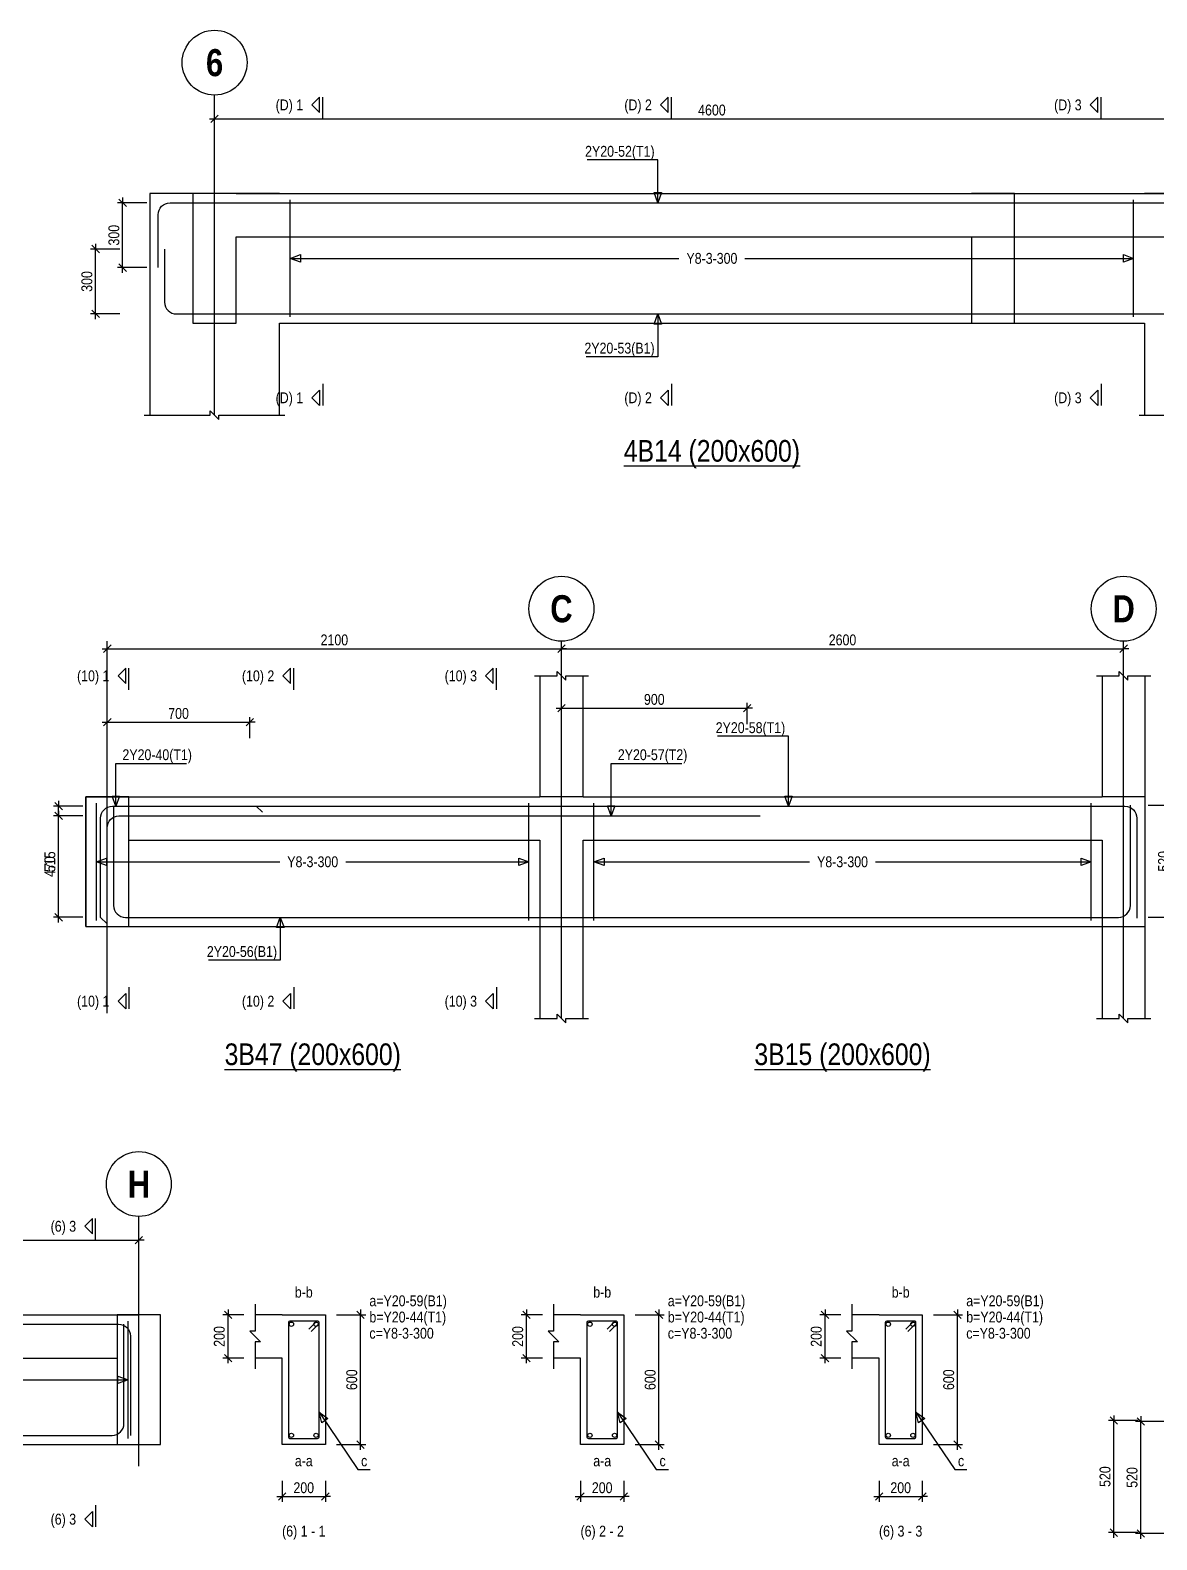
# Model space of a CAD drawing. Extents: x 0 to 206258, y -403073 to 0.
# Drawn here: x 32404 to 42824, y -278374 to -264414 of the extents above; entities that cross this region are included whole.
import ezdxf
from ezdxf.enums import TextEntityAlignment as Align
from ezdxf.lldxf.tags import DXFTag

# ---------------------------------------------------------------- set-up
doc = ezdxf.new("R2010")
doc.units = 0
doc.header["$LTSCALE"] = 1000
for name, color, linetype in [('Axis Circle(Dir 2)', 150, 'Continuous'), ('Axis Label(Dir 1)', 7, 'Continuous'), ('Axis Line(Dir 2)', 150, 'CENTER2'), ('Break Line', 5, 'Continuous'), ('Dimension Line', 5, 'Continuous'), ('Front Elevation Line', 40, 'Continuous'), ('Leader Line', 5, 'Continuous'), ('Link Line', 3, 'Continuous'), ('Rebar Kink', 4, 'Continuous'), ('Rebar Label', 6, 'Continuous'), ('Rebar Line', 7, 'Continuous'), ('Section Label', 1, 'Continuous'), ('Section Line', 1, 'Continuous'), ('Top Rebar Label', 6, 'Continuous'), ('Top Rebar Line', 7, 'Continuous')]:
    doc.layers.add(name, color=color, linetype=linetype)
for name, color, linetype, true_color in [('Back Elevation Line', 191, 'HIDDEN2', 0xd4aaff), ('Beam Label(D)', 94, 'Continuous', 0x008100), ('Beam Line(D)', 112, 'Continuous', 0x00bd5e), ('Link Label', 94, 'Continuous', 0x008100)]:
    doc.layers.add(name, color=color, linetype=linetype, true_color=true_color)
doc.styles.add('Axis Label(Dir 1)', font='ARIALNB.TTF', dxfattribs={"height": 250})
doc.styles.add('Beam Label(D)', font='ARIALN.TTF', dxfattribs={"height": 200})
doc.styles.add('Dimension Text', font='ARIALN.TTF', dxfattribs={"height": 100})
doc.styles.add('Link Label', font='ARIALN.TTF', dxfattribs={"height": 100})
doc.styles.add('Rebar Label', font='ARIALN.TTF', dxfattribs={"height": 100})
doc.styles.add('Section Label', font='ARIALN.TTF', dxfattribs={"height": 100})
doc.styles.add('Top Rebar Label', font='ARIALN.TTF', dxfattribs={"height": 100})
tags = doc.linetypes.add('CENTER2', pattern=[1.125, 0.75, -0.125, 0.125, -0.125]).pattern_tags.tags
tags[10:11] = [DXFTag(74, 4), DXFTag(75, 0), DXFTag(340, '0'), DXFTag(46, 0.0), DXFTag(50, 0.0), DXFTag(44, 0.0), DXFTag(45, 0.0)]
tags[8:9] = [DXFTag(74, 4), DXFTag(75, 0), DXFTag(340, '0'), DXFTag(46, 0.0), DXFTag(50, 0.0), DXFTag(44, 0.0), DXFTag(45, 0.0)]
tags[6:7] = [DXFTag(74, 4), DXFTag(75, 0), DXFTag(340, '0'), DXFTag(46, 0.0), DXFTag(50, 0.0), DXFTag(44, 0.0), DXFTag(45, 0.0)]
tags[4:5] = [DXFTag(74, 4), DXFTag(75, 0), DXFTag(340, '0'), DXFTag(46, 0.0), DXFTag(50, 0.0), DXFTag(44, 0.0), DXFTag(45, 0.0)]
tags = doc.linetypes.add('HIDDEN2', pattern=[0.1875, 0.125, -0.0625]).pattern_tags.tags
tags[6:7] = [DXFTag(74, 4), DXFTag(75, 0), DXFTag(340, '0'), DXFTag(46, 0.0), DXFTag(50, 0.0), DXFTag(44, 0.0), DXFTag(45, 0.0)]
tags[4:5] = [DXFTag(74, 4), DXFTag(75, 0), DXFTag(340, '0'), DXFTag(46, 0.0), DXFTag(50, 0.0), DXFTag(44, 0.0), DXFTag(45, 0.0)]
doc.dimstyles.new('BEAM', dxfattribs={"dimtxt": 100, "dimasz": 30, "dimexe": 48.3, "dimexo": 103.5, "dimgap": 30, "dimtad": 1, "dimtoh": 1, "dimdec": 1, "dimlfac": 0.5, "dimdsep": 46, "dimtxsty": 'Dimension Text', "dimblk": 'PCDIM_TICK', "dimcen": 0.09, "dimclrd": 5, "dimclre": 5, "dimclrt": 5, "dimadec": 1, "dimazin": 0, "dimtp": 1, "dimtm": 1, "dimtfac": 1, "dimtdec": 4, "dimtofl": 0, "dimtmove": 0, "dimatfit": 3, "dimfxl": 1, "dimtolj": 1, "dimtzin": 0, "dimarcsym": 0})

# ---------------------------------------------------------------- blocks, each defined once
blk = doc.blocks.new('PCDIM_TICK')
at = {"layer": 'Dimension Line', "color": 0, "transparency": 33554687}
for p, q in [((1.15, 1.15), (-1.15, -1.15)), ((1.61, 0), (0, 0))]:
    blk.add_line(p, q, dxfattribs=at)
blk = doc.blocks.new('*U3403')
at = {"layer": 'Dimension Line', "color": 5, "true_color": 0x0000ff, "transparency": 16777216}
for p, q in [((33484, -266010), (33211, -266010)), ((33259, -266610), (33259, -266010)), ((33484, -266610), (33211, -266610))]:
    blk.add_line(p, q, dxfattribs=at)
at = {"layer": 'Dimension Line', "color": 5, "true_color": 0x0000ff, "transparency": 16777216, "xscale": 30, "yscale": 30}
for p, rotation in [((33259, -266010), 89.99999999999447), ((33259, -266610), 269.9999999999834)]:
    blk.add_blockref('PCDIM_TICK', p, dxfattribs=dict(at, rotation=rotation))
at = {"layer": 'Dimension Line', "color": 5, "true_color": 0x0000ff, "transparency": 16777216, "insert": (33229, -266310), "char_height": 100, "width": 181.5, "attachment_point": 8, "rotation": 90, "style": 'Dimension Text'}
blk.add_mtext('300', dxfattribs=at)
blk = doc.blocks.new('*U3404')
at = {"layer": 'Dimension Line', "color": 5, "true_color": 0x0000ff, "transparency": 16777216}
for p, q in [((33234, -266438), (32961, -266438)), ((33009, -267038), (33009, -266438)), ((33234, -267038), (32961, -267038))]:
    blk.add_line(p, q, dxfattribs=at)
at = {"layer": 'Dimension Line', "color": 5, "true_color": 0x0000ff, "transparency": 16777216, "xscale": 30, "yscale": 30}
for p, rotation in [((33009, -266438), 89.99999999999447), ((33009, -267038), 269.9999999999834)]:
    blk.add_blockref('PCDIM_TICK', p, dxfattribs=dict(at, rotation=rotation))
at = {"layer": 'Dimension Line', "color": 5, "true_color": 0x0000ff, "transparency": 16777216, "insert": (32979, -266738), "char_height": 100, "width": 181.5, "attachment_point": 8, "rotation": 90, "style": 'Dimension Text'}
blk.add_mtext('300', dxfattribs=at)
blk = doc.blocks.new('*U3405')
at = {"layer": 'Dimension Line', "color": 5, "true_color": 0x0000ff, "transparency": 16777216}
for p, q in [((34109, -265381), (34109, -265186)), ((34109, -265234), (43309, -265234)), ((43309, -265381), (43309, -265186))]:
    blk.add_line(p, q, dxfattribs=at)
at = {"layer": 'Dimension Line', "color": 5, "true_color": 0x0000ff, "transparency": 16777216, "xscale": 30, "yscale": 30, "rotation": 180.0000000000004}
blk.add_blockref('PCDIM_TICK', (34109, -265234), dxfattribs=at)
at = {"layer": 'Dimension Line', "color": 5, "true_color": 0x0000ff, "transparency": 16777216, "xscale": 30, "yscale": 30}
blk.add_blockref('PCDIM_TICK', (43309, -265234), dxfattribs=at)
at = {"layer": 'Dimension Line', "color": 5, "true_color": 0x0000ff, "transparency": 16777216, "insert": (38709, -265204), "char_height": 100, "width": 249.2, "attachment_point": 8, "style": 'Dimension Text'}
blk.add_mtext('4600', dxfattribs=at)
blk = doc.blocks.new('*U3445')
at = {"layer": 'Dimension Line', "color": 5, "true_color": 0x0000ff, "transparency": 16777216}
for p, q in [((33117, -270961), (33117, -270766)), ((33117, -270814), (34435, -270814)), ((34435, -270961), (34435, -270766))]:
    blk.add_line(p, q, dxfattribs=at)
at = {"layer": 'Dimension Line', "color": 5, "true_color": 0x0000ff, "transparency": 16777216, "xscale": 30, "yscale": 30, "rotation": 180.0000000000004}
blk.add_blockref('PCDIM_TICK', (33117, -270814), dxfattribs=at)
at = {"layer": 'Dimension Line', "color": 5, "true_color": 0x0000ff, "transparency": 16777216, "xscale": 30, "yscale": 30}
blk.add_blockref('PCDIM_TICK', (34435, -270814), dxfattribs=at)
at = {"layer": 'Dimension Line', "color": 5, "true_color": 0x0000ff, "transparency": 16777216, "insert": (33776, -270784), "char_height": 100, "width": 180.83, "attachment_point": 8, "style": 'Dimension Text'}
blk.add_mtext('700', dxfattribs=at)
blk = doc.blocks.new('*U3446')
at = {"layer": 'Dimension Line', "color": 5, "true_color": 0x0000ff, "transparency": 16777216}
for p, q in [((32892, -271590), (32619, -271590)), ((32667, -272618), (32667, -271590)), ((32892, -272618), (32619, -272618))]:
    blk.add_line(p, q, dxfattribs=at)
at = {"layer": 'Dimension Line', "color": 5, "true_color": 0x0000ff, "transparency": 16777216, "xscale": 30, "yscale": 30}
for p, rotation in [((32667, -271590), 89.99999999999447), ((32667, -272618), 269.9999999999834)]:
    blk.add_blockref('PCDIM_TICK', p, dxfattribs=dict(at, rotation=rotation))
at = {"layer": 'Dimension Line', "color": 5, "true_color": 0x0000ff, "transparency": 16777216, "insert": (32637, -272104), "char_height": 100, "width": 182.37, "attachment_point": 8, "rotation": 90, "style": 'Dimension Text'}
blk.add_mtext('515', dxfattribs=at)
blk = doc.blocks.new('*U3447')
at = {"layer": 'Dimension Line', "color": 5, "true_color": 0x0000ff, "transparency": 16777216}
for p, q in [((33117, -270281), (33117, -270086)), ((37317, -270281), (37317, -270086)), ((33117, -270134), (37317, -270134))]:
    blk.add_line(p, q, dxfattribs=at)
at = {"layer": 'Dimension Line', "color": 5, "true_color": 0x0000ff, "transparency": 16777216, "xscale": 30, "yscale": 30, "rotation": 180.0000000000004}
blk.add_blockref('PCDIM_TICK', (33117, -270134), dxfattribs=at)
at = {"layer": 'Dimension Line', "color": 5, "true_color": 0x0000ff, "transparency": 16777216, "xscale": 30, "yscale": 30}
blk.add_blockref('PCDIM_TICK', (37317, -270134), dxfattribs=at)
at = {"layer": 'Dimension Line', "color": 5, "true_color": 0x0000ff, "transparency": 16777216, "insert": (35217, -270104), "char_height": 100, "width": 247.25, "attachment_point": 8, "style": 'Dimension Text'}
blk.add_mtext('2100', dxfattribs=at)
blk = doc.blocks.new('*U3457')
at = {"layer": 'Dimension Line', "color": 5, "true_color": 0x0000ff, "transparency": 16777216}
for p, q in [((37317, -270831), (37317, -270636)), ((37317, -270684), (39035, -270684)), ((39035, -270831), (39035, -270636))]:
    blk.add_line(p, q, dxfattribs=at)
at = {"layer": 'Dimension Line', "color": 5, "true_color": 0x0000ff, "transparency": 16777216, "xscale": 30, "yscale": 30, "rotation": 180.0000000000004}
blk.add_blockref('PCDIM_TICK', (37317, -270684), dxfattribs=at)
at = {"layer": 'Dimension Line', "color": 5, "true_color": 0x0000ff, "transparency": 16777216, "xscale": 30, "yscale": 30}
blk.add_blockref('PCDIM_TICK', (39035, -270684), dxfattribs=at)
at = {"layer": 'Dimension Line', "color": 5, "true_color": 0x0000ff, "transparency": 16777216, "insert": (38176, -270654), "char_height": 100, "width": 181.5, "attachment_point": 8, "style": 'Dimension Text'}
blk.add_mtext('900', dxfattribs=at)
blk = doc.blocks.new('*U3458')
at = {"layer": 'Dimension Line', "color": 5, "true_color": 0x0000ff, "transparency": 16777216}
for p, q in [((32892, -271680), (32619, -271680)), ((32667, -272618), (32667, -271680)), ((32892, -272618), (32619, -272618))]:
    blk.add_line(p, q, dxfattribs=at)
at = {"layer": 'Dimension Line', "color": 5, "true_color": 0x0000ff, "transparency": 16777216, "xscale": 30, "yscale": 30}
for p, rotation in [((32667, -271680), 89.99999999999447), ((32667, -272618), 269.9999999999834)]:
    blk.add_blockref('PCDIM_TICK', p, dxfattribs=dict(at, rotation=rotation))
at = {"layer": 'Dimension Line', "color": 5, "true_color": 0x0000ff, "transparency": 16777216, "insert": (32637, -272149), "char_height": 100, "width": 184.72, "attachment_point": 8, "rotation": 90, "style": 'Dimension Text'}
blk.add_mtext('470', dxfattribs=at)
blk = doc.blocks.new('*U3459')
at = {"layer": 'Dimension Line', "color": 5, "true_color": 0x0000ff, "transparency": 16777216}
for p, q in [((42743, -271582), (43015, -271582)), ((42967, -272618), (42967, -271582)), ((42743, -272618), (43015, -272618))]:
    blk.add_line(p, q, dxfattribs=at)
at = {"layer": 'Dimension Line', "color": 5, "true_color": 0x0000ff, "transparency": 16777216, "xscale": 30, "yscale": 30}
for p, rotation in [((42967, -271582), 89.99999999999447), ((42967, -272618), 269.9999999999834)]:
    blk.add_blockref('PCDIM_TICK', p, dxfattribs=dict(at, rotation=rotation))
at = {"layer": 'Dimension Line', "color": 5, "true_color": 0x0000ff, "transparency": 16777216, "insert": (42937, -272100), "char_height": 100, "width": 181.5, "attachment_point": 8, "rotation": 90, "style": 'Dimension Text'}
blk.add_mtext('520', dxfattribs=at)
blk = doc.blocks.new('*U3460')
at = {"layer": 'Dimension Line', "color": 5, "true_color": 0x0000ff, "transparency": 16777216}
for p, q in [((37317, -270281), (37317, -270086)), ((42517, -270281), (42517, -270086)), ((37317, -270134), (42517, -270134))]:
    blk.add_line(p, q, dxfattribs=at)
at = {"layer": 'Dimension Line', "color": 5, "true_color": 0x0000ff, "transparency": 16777216, "xscale": 30, "yscale": 30, "rotation": 180.0000000000004}
blk.add_blockref('PCDIM_TICK', (37317, -270134), dxfattribs=at)
at = {"layer": 'Dimension Line', "color": 5, "true_color": 0x0000ff, "transparency": 16777216, "xscale": 30, "yscale": 30}
blk.add_blockref('PCDIM_TICK', (42517, -270134), dxfattribs=at)
at = {"layer": 'Dimension Line', "color": 5, "true_color": 0x0000ff, "transparency": 16777216, "insert": (39917, -270104), "char_height": 100, "width": 247.25, "attachment_point": 8, "style": 'Dimension Text'}
blk.add_mtext('2600', dxfattribs=at)
blk = doc.blocks.new('*U3494')
at = {"layer": 'Dimension Line', "color": 5, "true_color": 0x0000ff, "transparency": 16777216}
for p, q in [((29209, -275751), (29209, -275556)), ((33409, -275751), (33409, -275556)), ((29209, -275604), (33409, -275604))]:
    blk.add_line(p, q, dxfattribs=at)
at = {"layer": 'Dimension Line', "color": 5, "true_color": 0x0000ff, "transparency": 16777216, "xscale": 30, "yscale": 30, "rotation": 180.0000000000004}
blk.add_blockref('PCDIM_TICK', (29209, -275604), dxfattribs=at)
at = {"layer": 'Dimension Line', "color": 5, "true_color": 0x0000ff, "transparency": 16777216, "xscale": 30, "yscale": 30}
blk.add_blockref('PCDIM_TICK', (33409, -275604), dxfattribs=at)
at = {"layer": 'Dimension Line', "color": 5, "true_color": 0x0000ff, "transparency": 16777216, "insert": (31309, -275574), "char_height": 100, "width": 247.25, "attachment_point": 8, "style": 'Dimension Text'}
blk.add_mtext('2100', dxfattribs=at)
blk = doc.blocks.new('*U3495')
at = {"layer": 'Dimension Line', "color": 5, "true_color": 0x0000ff, "transparency": 16777216}
for p, q in [((35238, -276294), (35507, -276294)), ((35459, -277494), (35459, -276294)), ((35238, -277494), (35507, -277494))]:
    blk.add_line(p, q, dxfattribs=at)
at = {"layer": 'Dimension Line', "color": 5, "true_color": 0x0000ff, "transparency": 16777216, "xscale": 30, "yscale": 30}
for p, rotation in [((35459, -276294), 89.99999999999447), ((35459, -277494), 269.9999999999834)]:
    blk.add_blockref('PCDIM_TICK', p, dxfattribs=dict(at, rotation=rotation))
at = {"layer": 'Dimension Line', "color": 5, "true_color": 0x0000ff, "transparency": 16777216, "insert": (35429, -276894), "char_height": 100, "width": 181.97, "attachment_point": 8, "rotation": 90, "style": 'Dimension Text'}
blk.add_mtext('600', dxfattribs=at)
blk = doc.blocks.new('*U3496')
at = {"layer": 'Dimension Line', "color": 5, "true_color": 0x0000ff, "transparency": 16777216}
for p, q in [((34381, -276294), (34186, -276294)), ((34234, -276694), (34234, -276294)), ((34381, -276694), (34186, -276694))]:
    blk.add_line(p, q, dxfattribs=at)
at = {"layer": 'Dimension Line', "color": 5, "true_color": 0x0000ff, "transparency": 16777216, "xscale": 30, "yscale": 30}
for p, rotation in [((34234, -276294), 89.99999999999447), ((34234, -276694), 269.9999999999834)]:
    blk.add_blockref('PCDIM_TICK', p, dxfattribs=dict(at, rotation=rotation))
at = {"layer": 'Dimension Line', "color": 5, "true_color": 0x0000ff, "transparency": 16777216, "insert": (34204, -276494), "char_height": 100, "width": 182.77, "attachment_point": 8, "rotation": 90, "style": 'Dimension Text'}
blk.add_mtext('200', dxfattribs=at)
blk = doc.blocks.new('*U3497')
at = {"layer": 'Dimension Line', "color": 5, "true_color": 0x0000ff, "transparency": 16777216}
for p, q in [((34734, -277828), (34734, -278023)), ((35134, -277828), (35134, -278023)), ((34734, -277974), (35134, -277974))]:
    blk.add_line(p, q, dxfattribs=at)
at = {"layer": 'Dimension Line', "color": 5, "true_color": 0x0000ff, "transparency": 16777216, "xscale": 30, "yscale": 30, "rotation": 180.0000000000004}
blk.add_blockref('PCDIM_TICK', (34734, -277974), dxfattribs=at)
at = {"layer": 'Dimension Line', "color": 5, "true_color": 0x0000ff, "transparency": 16777216, "xscale": 30, "yscale": 30}
blk.add_blockref('PCDIM_TICK', (35134, -277974), dxfattribs=at)
at = {"layer": 'Dimension Line', "color": 5, "true_color": 0x0000ff, "transparency": 16777216, "insert": (34934, -277944), "char_height": 100, "width": 182.77, "attachment_point": 8, "style": 'Dimension Text'}
blk.add_mtext('200', dxfattribs=at)
blk = doc.blocks.new('*U3498')
at = {"layer": 'Dimension Line', "color": 5, "true_color": 0x0000ff, "transparency": 16777216}
for p, q in [((37998, -276294), (38268, -276294)), ((38219, -277494), (38219, -276294)), ((37998, -277494), (38268, -277494))]:
    blk.add_line(p, q, dxfattribs=at)
at = {"layer": 'Dimension Line', "color": 5, "true_color": 0x0000ff, "transparency": 16777216, "xscale": 30, "yscale": 30}
for p, rotation in [((38219, -276294), 89.99999999999447), ((38219, -277494), 269.9999999999834)]:
    blk.add_blockref('PCDIM_TICK', p, dxfattribs=dict(at, rotation=rotation))
at = {"layer": 'Dimension Line', "color": 5, "true_color": 0x0000ff, "transparency": 16777216, "insert": (38189, -276894), "char_height": 100, "width": 181.97, "attachment_point": 8, "rotation": 90, "style": 'Dimension Text'}
blk.add_mtext('600', dxfattribs=at)
blk = doc.blocks.new('*U3499')
at = {"layer": 'Dimension Line', "color": 5, "true_color": 0x0000ff, "transparency": 16777216}
for p, q in [((37141, -276294), (36946, -276294)), ((36994, -276694), (36994, -276294)), ((37141, -276694), (36946, -276694))]:
    blk.add_line(p, q, dxfattribs=at)
at = {"layer": 'Dimension Line', "color": 5, "true_color": 0x0000ff, "transparency": 16777216, "xscale": 30, "yscale": 30}
for p, rotation in [((36994, -276294), 89.99999999999447), ((36994, -276694), 269.9999999999834)]:
    blk.add_blockref('PCDIM_TICK', p, dxfattribs=dict(at, rotation=rotation))
at = {"layer": 'Dimension Line', "color": 5, "true_color": 0x0000ff, "transparency": 16777216, "insert": (36964, -276494), "char_height": 100, "width": 182.77, "attachment_point": 8, "rotation": 90, "style": 'Dimension Text'}
blk.add_mtext('200', dxfattribs=at)
blk = doc.blocks.new('*U3500')
at = {"layer": 'Dimension Line', "color": 5, "true_color": 0x0000ff, "transparency": 16777216}
for p, q in [((37494, -277828), (37494, -278023)), ((37894, -277828), (37894, -278023)), ((37494, -277974), (37894, -277974))]:
    blk.add_line(p, q, dxfattribs=at)
at = {"layer": 'Dimension Line', "color": 5, "true_color": 0x0000ff, "transparency": 16777216, "xscale": 30, "yscale": 30, "rotation": 180.0000000000004}
blk.add_blockref('PCDIM_TICK', (37494, -277974), dxfattribs=at)
at = {"layer": 'Dimension Line', "color": 5, "true_color": 0x0000ff, "transparency": 16777216, "xscale": 30, "yscale": 30}
blk.add_blockref('PCDIM_TICK', (37894, -277974), dxfattribs=at)
at = {"layer": 'Dimension Line', "color": 5, "true_color": 0x0000ff, "transparency": 16777216, "insert": (37694, -277944), "char_height": 100, "width": 182.77, "attachment_point": 8, "style": 'Dimension Text'}
blk.add_mtext('200', dxfattribs=at)
blk = doc.blocks.new('*U3501')
at = {"layer": 'Dimension Line', "color": 5, "true_color": 0x0000ff, "transparency": 16777216}
for p, q in [((40758, -276294), (41028, -276294)), ((40980, -277494), (40980, -276294)), ((40758, -277494), (41028, -277494))]:
    blk.add_line(p, q, dxfattribs=at)
at = {"layer": 'Dimension Line', "color": 5, "true_color": 0x0000ff, "transparency": 16777216, "xscale": 30, "yscale": 30}
for p, rotation in [((40980, -276294), 89.99999999999447), ((40980, -277494), 269.9999999999834)]:
    blk.add_blockref('PCDIM_TICK', p, dxfattribs=dict(at, rotation=rotation))
at = {"layer": 'Dimension Line', "color": 5, "true_color": 0x0000ff, "transparency": 16777216, "insert": (40950, -276894), "char_height": 100, "width": 181.97, "attachment_point": 8, "rotation": 90, "style": 'Dimension Text'}
blk.add_mtext('600', dxfattribs=at)
blk = doc.blocks.new('*U3502')
at = {"layer": 'Dimension Line', "color": 5, "true_color": 0x0000ff, "transparency": 16777216}
for p, q in [((39901, -276294), (39706, -276294)), ((39755, -276694), (39755, -276294)), ((39901, -276694), (39706, -276694))]:
    blk.add_line(p, q, dxfattribs=at)
at = {"layer": 'Dimension Line', "color": 5, "true_color": 0x0000ff, "transparency": 16777216, "xscale": 30, "yscale": 30}
for p, rotation in [((39755, -276294), 89.99999999999447), ((39755, -276694), 269.9999999999834)]:
    blk.add_blockref('PCDIM_TICK', p, dxfattribs=dict(at, rotation=rotation))
at = {"layer": 'Dimension Line', "color": 5, "true_color": 0x0000ff, "transparency": 16777216, "insert": (39725, -276494), "char_height": 100, "width": 182.77, "attachment_point": 8, "rotation": 90, "style": 'Dimension Text'}
blk.add_mtext('200', dxfattribs=at)
blk = doc.blocks.new('*U3503')
at = {"layer": 'Dimension Line', "color": 5, "true_color": 0x0000ff, "transparency": 16777216}
for p, q in [((40255, -277828), (40255, -278023)), ((40655, -277828), (40655, -278023)), ((40255, -277974), (40655, -277974))]:
    blk.add_line(p, q, dxfattribs=at)
at = {"layer": 'Dimension Line', "color": 5, "true_color": 0x0000ff, "transparency": 16777216, "xscale": 30, "yscale": 30, "rotation": 180.0000000000004}
blk.add_blockref('PCDIM_TICK', (40255, -277974), dxfattribs=at)
at = {"layer": 'Dimension Line', "color": 5, "true_color": 0x0000ff, "transparency": 16777216, "xscale": 30, "yscale": 30}
blk.add_blockref('PCDIM_TICK', (40655, -277974), dxfattribs=at)
at = {"layer": 'Dimension Line', "color": 5, "true_color": 0x0000ff, "transparency": 16777216, "insert": (40455, -277944), "char_height": 100, "width": 182.77, "attachment_point": 8, "style": 'Dimension Text'}
blk.add_mtext('200', dxfattribs=at)
blk = doc.blocks.new('*U3507')
at = {"layer": 'Dimension Line', "color": 5, "true_color": 0x0000ff, "transparency": 16777216}
for p, q in [((42900, -277280), (42627, -277280)), ((42676, -278316), (42676, -277280)), ((42900, -278316), (42627, -278316))]:
    blk.add_line(p, q, dxfattribs=at)
at = {"layer": 'Dimension Line', "color": 5, "true_color": 0x0000ff, "transparency": 16777216, "xscale": 30, "yscale": 30}
for p, rotation in [((42676, -277280), 89.99999999999447), ((42676, -278316), 269.9999999999834)]:
    blk.add_blockref('PCDIM_TICK', p, dxfattribs=dict(at, rotation=rotation))
at = {"layer": 'Dimension Line', "color": 5, "true_color": 0x0000ff, "transparency": 16777216, "insert": (42646, -277798), "char_height": 100, "width": 181.5, "attachment_point": 8, "rotation": 90, "style": 'Dimension Text'}
blk.add_mtext('520', dxfattribs=at)
blk = doc.blocks.new('*U3508')
at = {"layer": 'Dimension Line', "color": 5, "true_color": 0x0000ff, "transparency": 16777216}
for p, q in [((42650, -277272), (42377, -277272)), ((42426, -278308), (42426, -277272)), ((42650, -278308), (42377, -278308))]:
    blk.add_line(p, q, dxfattribs=at)
at = {"layer": 'Dimension Line', "color": 5, "true_color": 0x0000ff, "transparency": 16777216, "xscale": 30, "yscale": 30}
for p, rotation in [((42426, -277272), 89.99999999999447), ((42426, -278308), 269.9999999999834)]:
    blk.add_blockref('PCDIM_TICK', p, dxfattribs=dict(at, rotation=rotation))
at = {"layer": 'Dimension Line', "color": 5, "true_color": 0x0000ff, "transparency": 16777216, "insert": (42396, -277790), "char_height": 100, "width": 181.5, "attachment_point": 8, "rotation": 90, "style": 'Dimension Text'}
blk.add_mtext('520', dxfattribs=at)

msp = doc.modelspace()

# ---------------------------------------------------------------- linework, layer by layer
at = {"layer": 'Axis Circle(Dir 2)', "transparency": 33554687}
for centre in [(34109.055, -264714.284), (37317.055, -269764.284), (42517.055, -269764.284), (33409.055, -275084.284)]:
    msp.add_circle(centre, 300, dxfattribs=at)
at = {"layer": 'Axis Line(Dir 2)', "transparency": 33554687}
for points in [[(34109.055, -267974.284), (34109.055, -265014.284)], [(33117.055, -273504.284), (33117.055, -270064.284)], [(37317.055, -273554.284), (37317.055, -270064.284)], [(42517.055, -273554.284), (42517.055, -270064.284)], [(33409.055, -277694.284), (33409.055, -275384.284)]]:
    msp.add_lwpolyline(points, dxfattribs=at)
at = {"layer": 'Back Elevation Line', "transparency": 33554687}
for points in [[(34309.055, -265924.284), (33909.055, -265924.284)], [(33909.055, -265924.284), (33909.055, -267124.284)], [(34309.055, -265924.284), (41109.055, -265924.284)], [(41509.055, -265924.284), (41109.055, -265924.284)], [(41509.055, -267124.284), (41509.055, -265924.284)], [(34309.055, -267124.284), (34309.055, -266324.284)], [(34309.055, -266324.284), (41109.055, -266324.284)], [(41109.055, -266324.284), (41109.055, -267124.284)], [(33909.055, -267124.284), (34309.055, -267124.284)], [(41109.055, -267124.284), (41509.055, -267124.284)], [(33317.055, -271504.284), (32917.055, -271504.284)], [(32917.055, -271504.284), (32917.055, -272704.284)], [(33317.055, -271504.284), (37117.055, -271504.284)], [(37517.055, -271504.284), (37117.055, -271504.284)], [(37517.055, -271504.284), (42317.055, -271504.284)], [(42717.055, -271504.284), (42317.055, -271504.284)], [(42717.055, -272704.284), (42717.055, -271504.284)], [(33317.055, -272704.284), (33317.055, -271904.284)], [(33317.055, -271904.284), (37117.055, -271904.284)], [(37117.055, -271904.284), (37117.055, -272704.284)], [(37517.055, -272704.284), (37517.055, -271904.284)], [(37517.055, -271904.284), (42317.055, -271904.284)], [(42317.055, -271904.284), (42317.055, -272704.284)], [(32917.055, -272704.284), (33317.055, -272704.284)], [(37117.055, -272704.284), (37517.055, -272704.284)], [(42317.055, -272704.284), (42717.055, -272704.284)], [(33609.055, -276294.284), (33209.055, -276294.284)], [(33209.055, -276294.284), (33209.055, -277494.284)], [(33609.055, -277494.284), (33609.055, -276294.284)], [(33209.055, -277494.284), (33609.055, -277494.284)]]:
    msp.add_lwpolyline(points, dxfattribs=at)
at = {"layer": 'Beam Line(D)', "transparency": 33554687}
for points in [[(33509.055, -265924.284), (33509.055, -267974.284)], [(34709.055, -265924.284), (33509.055, -265924.284)], [(34709.055, -265924.284), (42709.055, -265924.284)], [(43909.055, -265924.284), (42709.055, -265924.284)], [(34709.055, -267974.284), (34709.055, -267124.284)], [(34709.055, -267124.284), (42709.056, -267124.284)], [(42709.056, -267124.284), (42709.056, -267974.284)], [(37117.055, -270384.284), (37117.055, -271504.284)], [(37517.055, -271504.284), (37517.055, -270384.284)], [(42317.055, -270384.284), (42317.055, -271504.284)], [(42717.055, -271504.284), (42717.055, -270384.284)], [(32917.055, -271504.284), (37117.055, -271504.284)], [(32917.055, -272704.284), (32917.055, -271504.284)], [(37517.055, -271504.284), (42317.055, -271504.284)], [(42717.055, -273554.284), (42717.055, -271504.284)], [(32917.055, -272704.284), (37117.055, -272704.284)], [(37117.055, -272704.284), (37117.055, -273554.284)], [(37517.055, -273554.284), (37517.055, -272704.284)], [(37517.055, -272704.284), (42317.055, -272704.284)], [(42317.055, -272704.284), (42317.055, -273554.284)], [(29409.055, -276294.284), (33409.055, -276294.284)], [(33409.055, -276294.284), (33409.055, -276294.284)], [(34734.055, -276294.284), (35134.055, -276294.284), (35134.055, -277494.284), (34734.055, -277494.284), (34734.055, -276694.284), (34484.055, -276694.284)], [(34734.055, -276294.284), (34484.055, -276294.284)], [(34734.055, -276294.284), (34734.055, -276294.284)], [(37494.294, -276294.284), (37894.294, -276294.284), (37894.294, -277494.284), (37494.294, -277494.284), (37494.294, -276694.284), (37244.294, -276694.284)], [(37494.294, -276294.284), (37244.294, -276294.284)], [(37494.294, -276294.284), (37494.294, -276294.284)], [(40254.532, -276294.284), (40654.532, -276294.284), (40654.532, -277494.284), (40254.532, -277494.284), (40254.532, -276694.284), (40004.532, -276694.284)], [(40254.532, -276294.284), (40004.532, -276294.284)], [(40254.532, -276294.284), (40254.532, -276294.284)], [(29409.055, -277494.284), (33409.055, -277494.284)], [(33409.055, -277494.284), (33409.055, -277494.284)]]:
    msp.add_lwpolyline(points, dxfattribs=at)
at = {"layer": 'Break Line', "transparency": 33554687}
for points in [[(33459.055, -267974.284), (34069.055, -267974.284), (34069.055, -267934.284), (34149.055, -268014.284), (34149.055, -267974.284), (34759.055, -267974.284)], [(42659.056, -267974.284), (43269.056, -267974.284), (43269.056, -267934.284), (43349.056, -268014.284), (43349.056, -267974.284), (43959.055, -267974.284)], [(37067.055, -270384.284), (37277.055, -270384.284), (37277.055, -270344.284), (37357.055, -270424.284), (37357.055, -270384.284), (37567.055, -270384.284)], [(42267.055, -270384.284), (42477.055, -270384.284), (42477.055, -270344.284), (42557.055, -270424.284), (42557.055, -270384.284), (42767.055, -270384.284)], [(37067.055, -273554.284), (37277.055, -273554.284), (37277.055, -273514.284), (37357.055, -273594.284), (37357.055, -273554.284), (37567.055, -273554.284)], [(42267.055, -273554.284), (42477.055, -273554.284), (42477.055, -273514.284), (42557.055, -273594.284), (42557.055, -273554.284), (42767.055, -273554.284)], [(34484.055, -276194.284), (34484.055, -276444.284), (34434.055, -276444.284), (34534.055, -276544.284), (34484.055, -276544.284), (34484.055, -276794.284)], [(37244.294, -276194.284), (37244.294, -276444.284), (37194.294, -276444.284), (37294.294, -276544.284), (37244.294, -276544.284), (37244.294, -276794.284)], [(40004.532, -276194.284), (40004.532, -276444.284), (39954.532, -276444.284), (40054.532, -276544.284), (40004.532, -276544.284), (40004.532, -276794.284)]]:
    msp.add_lwpolyline(points, dxfattribs=at)
at = {"layer": 'Front Elevation Line', "transparency": 33554687}
for points in [[(34309.055, -265924.284), (33909.055, -265924.284)], [(33909.055, -265924.284), (33909.055, -267124.284)], [(34309.055, -265924.284), (43109.055, -265924.284)], [(34309.055, -267124.284), (34309.055, -266324.284)], [(34309.055, -266324.284), (43109.055, -266324.284)], [(33909.055, -267124.284), (34309.055, -267124.284)], [(33317.055, -271504.284), (32917.055, -271504.284)], [(32917.055, -271504.284), (32917.055, -272704.284)], [(33317.055, -272704.284), (33317.055, -271504.284)], [(32917.055, -272704.284), (33317.055, -272704.284)], [(29409.055, -276294.284), (33209.055, -276294.284)], [(29409.055, -276294.284), (33209.055, -276294.284)], [(33609.055, -276294.284), (33209.055, -276294.284)], [(33609.055, -277494.284), (33609.055, -276294.284)], [(29409.055, -276694.284), (33209.055, -276694.284)], [(29409.055, -276694.284), (33209.055, -276694.284)], [(33209.055, -276694.284), (33209.055, -277494.284)], [(33209.055, -277494.284), (33609.055, -277494.284)]]:
    msp.add_lwpolyline(points, dxfattribs=at)
at = {"layer": 'Leader Line', "transparency": 33554687}
for points in [[(38209.055, -266010.284), (38209.055, -265614.284), (37554.064, -265614.284)], [(38174.853, -265916.314), (38243.257, -265916.314), (38209.055, -266010.284), (38174.853, -265916.314)], [(34809.055, -266524.284), (34903.025, -266490.082), (34903.025, -266558.486), (34809.055, -266524.284), (38404.411, -266524.284)], [(39013.699, -266524.284), (42609.055, -266524.284), (42515.086, -266558.486), (42515.086, -266490.082), (42609.055, -266524.284)], [(38209.055, -267038.284), (38209.055, -267434.284), (37546.382, -267434.284)], [(38243.257, -267132.253), (38174.853, -267132.253), (38209.055, -267038.284), (38243.257, -267132.253)], [(39417.055, -271590.284), (39417.055, -270944.284), (38762.064, -270944.284)], [(33195.055, -271590.284), (33195.055, -271194.284), (33850.046, -271194.284)], [(37777.055, -271680.284), (37777.055, -271194.284), (38432.046, -271194.284)], [(33160.853, -271496.314), (33229.257, -271496.314), (33195.055, -271590.284), (33160.853, -271496.314)], [(39382.853, -271496.314), (39451.257, -271496.314), (39417.055, -271590.284), (39382.853, -271496.314)], [(37742.853, -271586.314), (37811.257, -271586.314), (37777.055, -271680.284), (37742.853, -271586.314)], [(33017.055, -272104.284), (33111.024, -272070.082), (33111.024, -272138.486), (33017.055, -272104.284), (34712.411, -272104.284)], [(35321.699, -272104.284), (37017.055, -272104.284), (36923.086, -272138.486), (36923.086, -272070.082), (37017.055, -272104.284)], [(37617.055, -272104.284), (37711.024, -272070.082), (37711.024, -272138.486), (37617.055, -272104.284), (39612.411, -272104.284)], [(40221.699, -272104.284), (42217.054, -272104.284), (42123.085, -272138.486), (42123.085, -272070.082), (42217.054, -272104.284)], [(34717.055, -272618.284), (34717.055, -273014.284), (34054.381, -273014.284)], [(34751.257, -272712.253), (34682.853, -272712.253), (34717.055, -272618.284), (34751.257, -272712.253)], [(31713.699, -276894.284), (33309.055, -276894.284), (33215.086, -276928.486), (33215.086, -276860.082), (33309.055, -276894.284)], [(35156.996, -277253.009), (35100.312, -277291.297), (35076.055, -277194.284), (35156.996, -277253.009)], [(35076.055, -277194.284), (35434.055, -277724.284), (35547.184, -277724.284)], [(37917.234, -277253.008), (37860.55, -277291.297), (37836.293, -277194.283), (37917.234, -277253.008)], [(37836.293, -277194.283), (38194.294, -277724.284), (38307.423, -277724.284)], [(40677.473, -277253.009), (40620.789, -277291.298), (40596.533, -277194.284), (40677.473, -277253.009)], [(40596.533, -277194.284), (40954.532, -277724.284), (41067.662, -277724.284)]]:
    msp.add_lwpolyline(points, dxfattribs=at)
at = {"layer": 'Link Line', "transparency": 33554687}
for p, q in [((34809.055, -267066.284), (34809.055, -265982.284)), ((42609.055, -267066.284), (42609.055, -265982.284)), ((33017.055, -272646.284), (33017.055, -271562.284)), ((37017.055, -272646.284), (37017.055, -271562.284)), ((37617.055, -272646.284), (37617.055, -271562.284)), ((42217.054, -272646.284), (42217.054, -271562.284)), ((33309.055, -277436.284), (33309.055, -276352.284))]:
    msp.add_line(p, q, dxfattribs=at)
for points in [[(35001.244, -276446.894), (35071.954, -276376.183, 0.668178638), (35062.055, -276352.284), (34806.055, -276352.284, 0.414213562), (34792.055, -276366.284), (34792.055, -277422.284, 0.414213562), (34806.055, -277436.284), (35062.055, -277436.284, 0.414213562), (35076.055, -277422.284), (35076.055, -276366.284, 0.668178638), (35052.155, -276356.384), (34981.445, -276427.095)], [(37761.482, -276446.894), (37832.193, -276376.183, 0.668178638), (37822.294, -276352.284), (37566.294, -276352.284, 0.414213562), (37552.294, -276366.284), (37552.294, -277422.284, 0.414213562), (37566.294, -277436.284), (37822.294, -277436.284, 0.414213562), (37836.294, -277422.284), (37836.294, -276366.284, 0.668178638), (37812.394, -276356.384), (37741.683, -276427.095)], [(40521.721, -276446.894), (40592.432, -276376.183, 0.668178638), (40582.532, -276352.284), (40326.532, -276352.284, 0.414213562), (40312.532, -276366.284), (40312.532, -277422.284, 0.414213562), (40326.532, -277436.284), (40582.532, -277436.284, 0.414213562), (40596.532, -277422.284), (40596.532, -276366.284, 0.668178638), (40572.633, -276356.384), (40501.922, -276427.095)]]:
    msp.add_lwpolyline(points, format="xyb", dxfattribs=at)
at = {"layer": 'Rebar Kink', "transparency": 33554687}
for p, q in [((34551.623, -271646.852), (34495.055, -271590.284)), ((33111.623, -272674.852), (33055.055, -272618.284)), ((33111.623, -272674.852), (33055.055, -272618.284))]:
    msp.add_line(p, q, dxfattribs=at)
at = {"layer": 'Rebar Line', "transparency": 33554687}
for points in [[(33647.055, -266438.284), (33647.055, -266928.328, 0.414213562), (33757.011, -267038.284), (43661.099, -267038.284, 0.414213562), (43771.055, -266928.328), (43771.055, -266438.284)], [(33175.055, -271590.284), (33175.055, -272508.328, 0.414213562), (33285.011, -272618.284), (42469.099, -272618.284, 0.414213543), (42579.055, -272508.328), (42579.055, -271582.284)], [(29147.055, -276372.284), (29147.055, -277298.328, 0.414213562), (29257.011, -277408.284), (33161.099, -277408.284, 0.414213562), (33271.055, -277298.328), (33271.055, -276380.284)]]:
    msp.add_lwpolyline(points, format="xyb", dxfattribs=at)
for centre in [(34820.055, -276380.284), (35048.055, -276380.284), (37580.294, -276380.284), (37808.294, -276380.284), (40340.532, -276380.284), (40568.532, -276380.284), (34820.055, -277408.284), (35048.055, -277408.284), (37580.294, -277408.284), (37808.294, -277408.284), (40340.532, -277408.284), (40568.532, -277408.284)]:
    msp.add_circle(centre, 20, dxfattribs=at)
at = {"layer": 'Section Line', "transparency": 33554687}
for points in [[(35079.055, -265034.284), (35008.345, -265104.994), (35079.055, -265175.705), (35079.055, -265034.284)], [(35109.055, -265234.284), (35109.055, -265034.284)], [(38304.055, -265034.284), (38233.344, -265104.994), (38304.055, -265175.705), (38304.055, -265034.284)], [(38334.055, -265234.284), (38334.055, -265034.284)], [(42279.055, -265034.284), (42208.344, -265104.994), (42279.055, -265175.705), (42279.055, -265034.284)], [(42309.055, -265234.284), (42309.055, -265034.284)], [(35079.055, -267884.284), (35079.055, -267884.284), (35008.345, -267813.573), (35079.055, -267742.862), (35079.055, -267884.284)], [(35109.055, -267684.284), (35109.055, -267884.284)], [(38304.055, -267884.284), (38304.055, -267884.284), (38233.344, -267813.573), (38304.055, -267742.862), (38304.055, -267884.284)], [(38334.055, -267684.284), (38334.055, -267884.284)], [(42279.055, -267884.284), (42279.055, -267884.284), (42208.344, -267813.573), (42279.055, -267742.862), (42279.055, -267884.284)], [(42309.055, -267684.284), (42309.055, -267884.284)], [(33287.055, -270314.284), (33216.344, -270384.994), (33287.055, -270455.705), (33287.055, -270314.284)], [(33317.055, -270514.284), (33317.055, -270314.284)], [(34812.055, -270314.284), (34741.344, -270384.994), (34812.055, -270455.705), (34812.055, -270314.284)], [(34842.055, -270514.284), (34842.055, -270314.284)], [(36687.055, -270314.284), (36616.344, -270384.994), (36687.055, -270455.705), (36687.055, -270314.284)], [(36717.055, -270514.284), (36717.055, -270314.284)], [(33287.055, -273464.284), (33287.055, -273464.284), (33216.344, -273393.573), (33287.055, -273322.862), (33287.055, -273464.284)], [(33317.055, -273264.284), (33317.055, -273464.284)], [(34812.055, -273464.284), (34812.055, -273464.284), (34741.344, -273393.573), (34812.055, -273322.862), (34812.055, -273464.284)], [(34842.055, -273264.284), (34842.055, -273464.284)], [(36687.055, -273464.284), (36687.055, -273464.284), (36616.344, -273393.573), (36687.055, -273322.862), (36687.055, -273464.284)], [(36717.055, -273264.284), (36717.055, -273464.284)], [(32979.055, -275404.284), (32908.344, -275474.994), (32979.055, -275545.705), (32979.055, -275404.284)], [(33009.055, -275604.284), (33009.055, -275404.284)], [(33009.055, -278054.284), (33009.055, -278254.284)], [(32979.055, -278254.284), (32979.055, -278254.284), (32908.344, -278183.573), (32979.055, -278112.862), (32979.055, -278254.284)]]:
    msp.add_lwpolyline(points, dxfattribs=at)
at = {"layer": 'Top Rebar Line', "transparency": 33554687}
for points in [[(33587.055, -266610.284), (33587.055, -266120.239, -0.414213562), (33697.011, -266010.284), (43721.099, -266010.284, -0.414213562), (43831.055, -266120.239), (43831.055, -266610.284)], [(33055.055, -272618.284), (33055.055, -271700.239, -0.414213562), (33165.011, -271590.284), (34495.055, -271590.284)], [(33055.055, -272618.284), (33055.055, -271700.239, -0.414213562), (33165.011, -271590.284), (42529.099, -271590.284, -0.414213562), (42639.055, -271700.239), (42639.055, -272626.284)], [(33115.055, -272618.284), (33115.055, -271790.239, -0.414213562), (33225.011, -271680.284), (39155.055, -271680.284)], [(29087.055, -277416.284), (29087.055, -276490.239, -0.414213562), (29197.011, -276380.284), (33221.099, -276380.284, -0.414213562), (33331.055, -276490.239), (33331.055, -277408.284)]]:
    msp.add_lwpolyline(points, format="xyb", dxfattribs=at)

# ---------------------------------------------------------------- texts
at = {"layer": 'Axis Label(Dir 1)', "transparency": 33554687, "style": 'Axis Label(Dir 1)'}
for s, p in [('6', (34109.055, -264714.284)), ('C', (37317.055, -269764.284)), ('D', (42517.055, -269764.284)), ('H', (33409.055, -275084.284))]:
    msp.add_text(s, height=250, dxfattribs=at).set_placement(p, align=Align.MIDDLE_CENTER)
at = {"layer": 'Beam Label(D)', "transparency": 33554687, "style": 'Beam Label(D)'}
for s, p in [('%%U4B14 (200x600)', (38709.055, -268204.284)), ('%%U3B47 (200x600)', (35017.055, -273784.284)), ('%%U3B15 (200x600)', (39917.055, -273784.284))]:
    msp.add_text(s, height=200, dxfattribs=at).set_placement(p, align=Align.TOP_CENTER)
at = {"layer": 'Link Label', "transparency": 33554687, "style": 'Link Label'}
for p in [(38709.055, -266524.284), (35017.055, -272104.284), (39917.055, -272104.284)]:
    msp.add_text('Y8-3-300', height=100, dxfattribs=at).set_placement(p, align=Align.MIDDLE_CENTER)
for s, p in [(' c=Y8-3-300', (35509.055, -276514.284)), (' c=Y8-3-300', (38269.294, -276514.284)), (' c=Y8-3-300', (41029.532, -276514.284)), ('c', (35464.055, -277694.284)), ('c', (38224.294, -277694.284)), ('c', (40984.532, -277694.284))]:
    msp.add_text(s, height=100, dxfattribs=at).set_placement(p)
at = {"layer": 'Rebar Label', "transparency": 33554687, "style": 'Rebar Label'}
for s, p in [(' 2Y20-53(B1)', (38179.055, -267404.284)), (' 2Y20-56(B1)', (34687.055, -272984.284))]:
    msp.add_text(s, height=100, dxfattribs=at).set_placement(p, align=Align.RIGHT)
for s, p in [('b-b', (34934.055, -276164.284)), ('b-b', (37694.294, -276164.284)), ('b-b', (40454.532, -276164.284)), ('a-a', (34934.055, -277724.284)), ('a-a', (37694.294, -277724.284)), ('a-a', (40454.532, -277724.284))]:
    msp.add_text(s, height=100, dxfattribs=at).set_placement(p, align=Align.BOTTOM_CENTER)
for p in [(35509.055, -276214.284), (38269.294, -276214.284), (41029.532, -276214.284)]:
    msp.add_text(' a=Y20-59(B1)', height=100, dxfattribs=at).set_placement(p)
at = {"layer": 'Section Label', "transparency": 33554687, "style": 'Section Label'}
for s, p in [('(D) 1', (34928.345, -265104.994)), ('(D) 2', (38153.344, -265104.994)), ('(D) 3', (42128.344, -265104.994)), ('(D) 1', (34928.345, -267813.573)), ('(D) 2', (38153.344, -267813.573)), ('(D) 3', (42128.344, -267813.573)), ('(10) 1', (33136.344, -270384.994)), ('(10) 2', (34661.344, -270384.994)), ('(10) 3', (36536.344, -270384.994)), ('(10) 1', (33136.344, -273393.573)), ('(10) 2', (34661.344, -273393.573)), ('(10) 3', (36536.344, -273393.573)), ('(6) 3', (32828.344, -275474.994)), ('(6) 3', (32828.344, -278183.573))]:
    msp.add_text(s, height=100, dxfattribs=at).set_placement(p, align=Align.MIDDLE_RIGHT)
for s, p in [('(6) 1 - 1', (34934.055, -278374.284)), ('(6) 2 - 2', (37694.294, -278374.284)), ('(6) 3 - 3', (40454.532, -278374.284))]:
    msp.add_text(s, height=100, dxfattribs=at).set_placement(p, align=Align.BOTTOM_CENTER)
at = {"layer": 'Top Rebar Label', "transparency": 33554687, "style": 'Top Rebar Label'}
for s, p in [(' 2Y20-52(T1)', (38179.055, -265584.284)), (' 2Y20-58(T1)', (39387.055, -270914.284))]:
    msp.add_text(s, height=100, dxfattribs=at).set_placement(p, align=Align.RIGHT)
for s, p in [(' 2Y20-40(T1)', (33225.055, -271164.284)), (' 2Y20-57(T2)', (37807.055, -271164.284)), (' b=Y20-44(T1)', (35509.055, -276364.284)), (' b=Y20-44(T1)', (38269.294, -276364.284)), (' b=Y20-44(T1)', (41029.532, -276364.284))]:
    msp.add_text(s, height=100, dxfattribs=at).set_placement(p)

# ---------------------------------------------------------------- dimensions: what is measured, and where the dimension line sits
at = {"layer": 'Dimension Line', "transparency": 33554687}
for base, p1, p2, text, picture, middle in [((38709.055, -265234.284), (34109.055, -265484.284), (43309.055, -265484.284), '4600', '*U3405', (38709.055, -265234.284)), ((35217.055, -270134.284), (33117.055, -270384.284), (37317.055, -270384.284), '2100', '*U3447', (35217.055, -270134.284)), ((39917.055, -270134.284), (37317.055, -270384.284), (42517.055, -270384.284), '2600', '*U3460', (39917.055, -270134.284)), ((38176.055, -270684.284), (37317.055, -270934.284), (39035.055, -270934.284), '900', '*U3457', (38176.055, -270684.284)), ((33776.055, -270814.284), (33117.055, -271064.284), (34435.055, -271064.284), '700', '*U3445', (33776.055, -270814.284)), ((31309.055, -275604.284), (29209.055, -275854.284), (33409.055, -275854.284), '2100', '*U3494', (31309.055, -275604.284)), ((34934.055, -277974.284), (34734.055, -277724.284), (35134.055, -277724.284), '200', '*U3497', (34934.055, -277974.284)), ((37694.294, -277974.284), (37494.294, -277724.284), (37894.294, -277724.284), '200', '*U3500', (37694.294, -277974.284)), ((40454.532, -277974.284), (40254.532, -277724.284), (40654.532, -277724.284), '200', '*U3503', (40454.532, -277974.284))]:
    dim = msp.add_linear_dim(base=base, p1=p1, p2=p2, text=text, dimstyle='BEAM', override={"dimscale": 1, "dimtxt": 100, "dimasz": 30, "dimexe": 48.3, "dimexo": 103.5, "dimgap": 30, "dimtad": 1, "dimtih": 0, "dimdec": 1, "dimlfac": 0.5, "dimzin": 8, "dimlunit": 2, "dimpost": '', "dimtxsty": 'Dimension Text', "dimblk": 'PCDIM_TICK', "dimse1": 0, "dimse2": 0, "dimsd2": 0, "dimclrd": 5, "dimclre": 5, "dimclrt": 5, "dimaunit": 0, "dimadec": 1, "dimazin": 0, "dimtol": 0, "dimtp": 1, "dimtm": 1, "dimtmove": 0}, dxfattribs=at)
    dim.commit()
    dim.dimension.update_dxf_attribs({"geometry": picture, "text_midpoint": middle})
for base, p1, p2, text, picture, middle in [((33259.055, -266310.284), (33587.055, -266610.284), (33587.055, -266010.284), '300', '*U3403', (33259.055, -266310.284)), ((33009.055, -266738.284), (33337.055, -267038.284), (33337.055, -266438.284), '300', '*U3404', (33009.055, -266738.284)), ((32667.055, -272104.284), (32995.055, -272618.284), (32995.055, -271590.284), '515', '*U3446', (32667.055, -272104.284)), ((32667.055, -272149.284), (32995.055, -272618.284), (32995.055, -271680.284), '470', '*U3458', (32667.055, -272149.284)), ((42967.055, -272100.284), (42639.055, -272618.284), (42639.055, -271582.284), '520', '*U3459', (42967.055, -272100.284)), ((34234.055, -276494.284), (34484.055, -276694.284), (34484.055, -276294.284), '200', '*U3496', (34234.055, -276494.284)), ((35459.055, -276894.284), (35134.055, -277494.284), (35134.055, -276294.284), '600', '*U3495', (35459.055, -276894.284)), ((36994.294, -276494.284), (37244.294, -276694.284), (37244.294, -276294.284), '200', '*U3499', (36994.294, -276494.284)), ((38219.294, -276894.284), (37894.294, -277494.284), (37894.294, -276294.284), '600', '*U3498', (38219.294, -276894.284)), ((39754.532, -276494.284), (40004.532, -276694.284), (40004.532, -276294.284), '200', '*U3502', (39754.532, -276494.284)), ((40979.532, -276894.284), (40654.532, -277494.284), (40654.532, -276294.284), '600', '*U3501', (40979.532, -276894.284)), ((42425.647, -277790.284), (42753.647, -278308.284), (42753.647, -277272.284), '520', '*U3508', (42425.647, -277790.284)), ((42675.647, -277798.284), (43003.647, -278316.284), (43003.647, -277280.284), '520', '*U3507', (42675.647, -277798.284))]:
    dim = msp.add_linear_dim(base=base, p1=p1, p2=p2, angle=90, text=text, dimstyle='BEAM', override={"dimscale": 1, "dimtxt": 100, "dimasz": 30, "dimexe": 48.3, "dimexo": 103.5, "dimgap": 30, "dimtad": 1, "dimtih": 0, "dimdec": 1, "dimlfac": 0.5, "dimzin": 8, "dimlunit": 2, "dimpost": '', "dimtxsty": 'Dimension Text', "dimblk": 'PCDIM_TICK', "dimse1": 0, "dimse2": 0, "dimsd2": 0, "dimclrd": 5, "dimclre": 5, "dimclrt": 5, "dimaunit": 0, "dimadec": 1, "dimazin": 0, "dimtol": 0, "dimtp": 1, "dimtm": 1, "dimtmove": 0}, dxfattribs=at)
    dim.commit()
    dim.dimension.update_dxf_attribs({"geometry": picture, "text_midpoint": middle})

doc.saveas('drawing.dxf')
